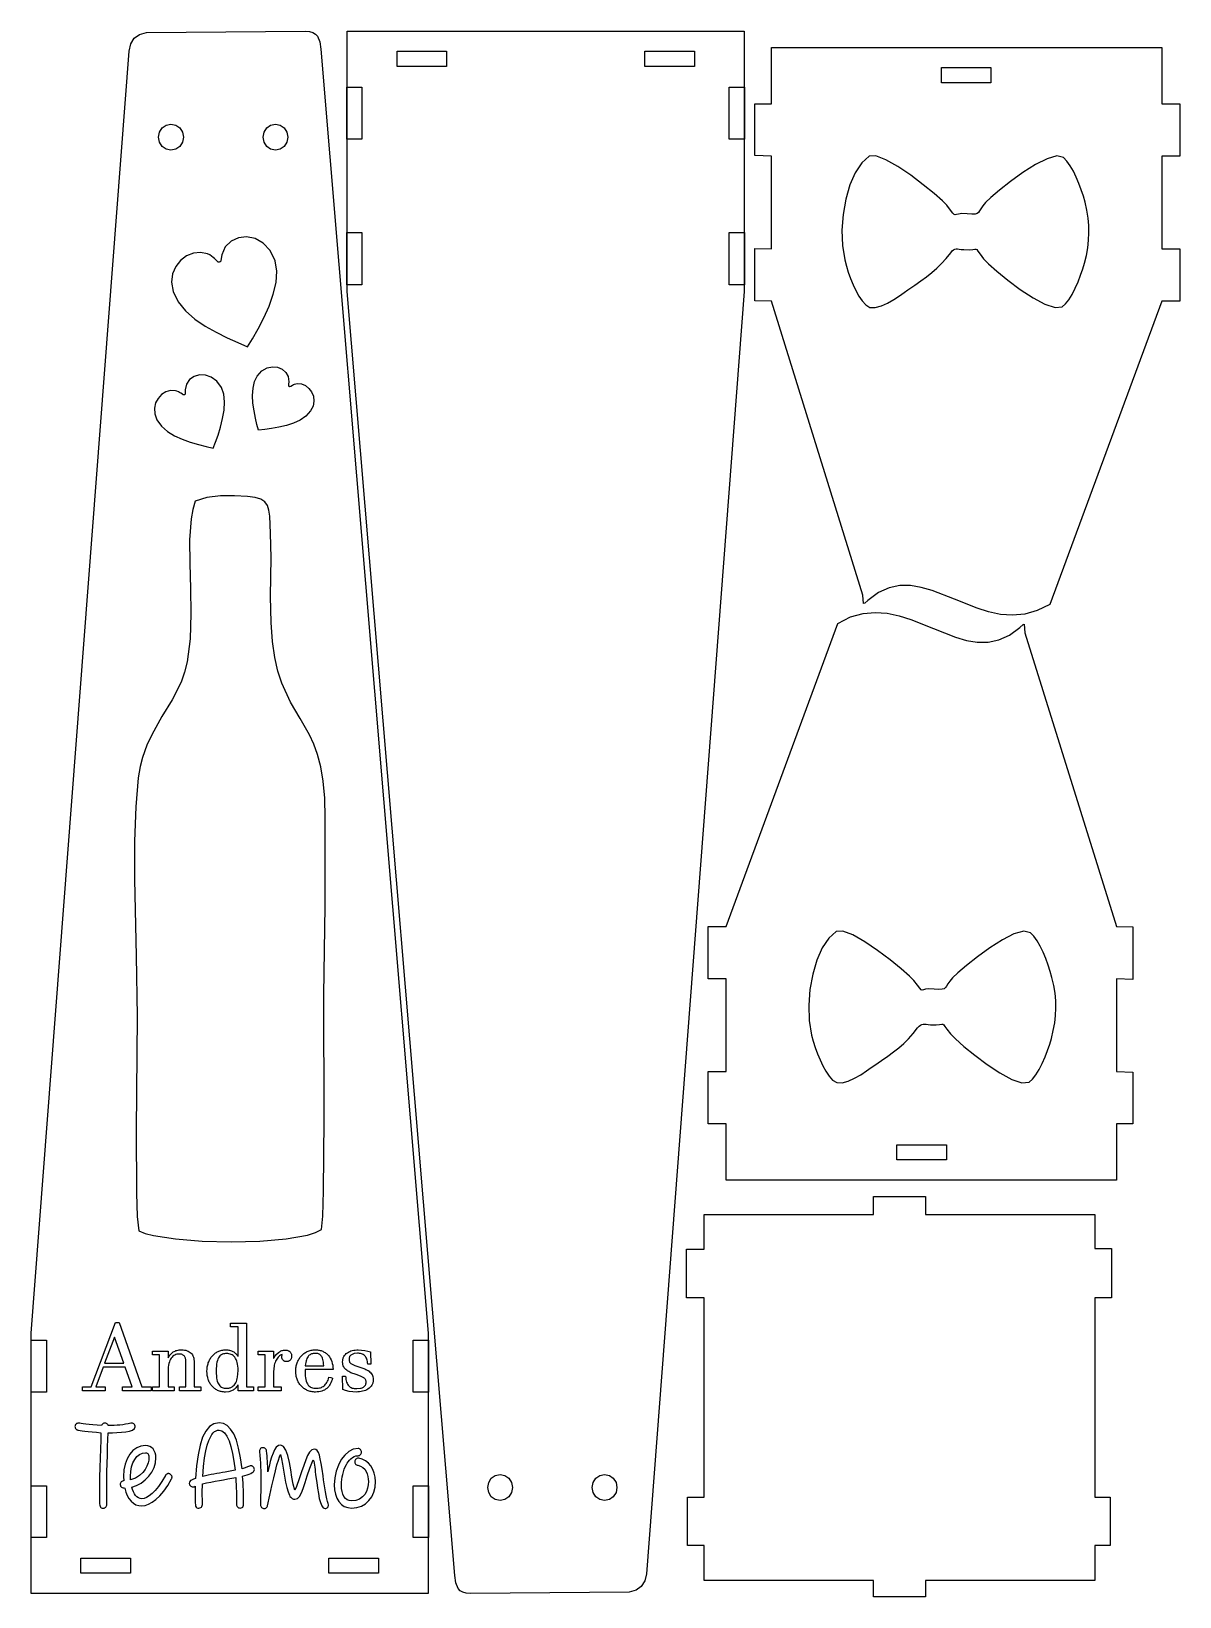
# Model space of a CAD drawing. Extents: x -1652 to 1470, y -458 to 1785.
# Drawn here: x 446 to 710.6, y -3.9 to 356.8 of the extents above; entities that cross this region are included whole.
import ezdxf

# ---------------------------------------------------------------- set-up
doc = ezdxf.new("R2010")
doc.units = 0
doc.layers.add('LAYER_1', color=7, linetype='CONTINUOUS')

msp = doc.modelspace()

# ---------------------------------------------------------------- linework, layer by layer
at = {"layer": 'LAYER_1', "color": 114}
for points in [[(472.5111, 356.5135), (509.0361, 356.8135), (510.0361, 356.7635), (510.8361, 356.5385), (511.4611, 356.1885), (511.9111, 355.6885), (512.4611, 354.3635), (512.6611, 352.6885), (537.4361, 56.7635), (537.4361, -3.1865), (445.9611, -3.1865), (445.9611, 56.7635), (468.4861, 352.2635), (468.9111, 353.9385), (469.6861, 355.2135), (470.8611, 356.0885), (472.5111, 356.5135)], [(583.7111, -2.8865), (547.1861, -3.1865), (546.1861, -3.1365), (545.3861, -2.9365), (544.7611, -2.5615), (544.3111, -2.0615), (543.7611, -0.7365), (543.5611, 0.9135), (518.7861, 296.8635), (518.7861, 356.8135), (610.2361, 356.8135), (610.2361, 296.8635), (587.7361, 1.3385), (587.3111, -0.3115), (586.5111, -1.6115), (585.3361, -2.4615), (583.7111, -2.8865)], [(541.6611, 352.2135), (541.6611, 348.7135), (530.2361, 348.7135), (530.2361, 352.2135), (541.6611, 352.2135)], [(598.7861, 352.2135), (598.7861, 348.7135), (587.3611, 348.7135), (587.3611, 352.2135), (598.7861, 352.2135)], [(680.7079, 224.7464), (677.7579, 223.2964), (674.9079, 222.4714), (672.0829, 222.2214), (669.3079, 222.4214), (666.5829, 222.9964), (663.9079, 223.8464), (658.6829, 225.9464), (653.5579, 227.9464), (651.0579, 228.6714), (648.5579, 229.0714), (646.0829, 229.0964), (643.6328, 228.5714), (641.1829, 227.4714), (638.7329, 225.6714), (638.0329, 225.0214), (637.7329, 224.9464), (637.5829, 226.8964), (616.5079, 294.5964), (612.6829, 294.7214), (612.6829, 306.7965), (616.5079, 306.6714), (616.5079, 328.0714), (612.6829, 328.1714), (612.6829, 340.1214), (616.5079, 340.1214), (616.5079, 353.0714), (706.4829, 353.0714), (706.4829, 340.1214), (710.6079, 340.1214), (710.6079, 328.0714), (706.4829, 328.0714), (706.4829, 306.6714), (710.6079, 306.6714), (710.6079, 294.5964), (706.4829, 294.5964), (680.7079, 224.7464)], [(667.1079, 348.4464), (667.1079, 344.9464), (655.6829, 344.9464), (655.6829, 348.4464), (667.1079, 348.4464)], [(522.1611, 331.9635), (518.6611, 331.9635), (518.6611, 343.9635), (522.1611, 343.9635), (522.1611, 331.9635)], [(610.3111, 331.9635), (606.8111, 331.9635), (606.8111, 343.9635), (610.3111, 343.9635), (610.3111, 331.9635)], [(478.1361, 335.4135), (479.2611, 335.1635), (480.1611, 334.5385), (480.7861, 333.5635), (481.0111, 332.4135), (480.7861, 331.2385), (480.1611, 330.2885), (479.2611, 329.6385), (478.1361, 329.4135), (477.0361, 329.6385), (476.1111, 330.2885), (475.5111, 331.2385), (475.2861, 332.4135), (475.5111, 333.5635), (476.1111, 334.5385), (477.0361, 335.1635), (478.1361, 335.4135)], [(502.2361, 335.4135), (503.3361, 335.1635), (504.2611, 334.5385), (504.8611, 333.5635), (505.0861, 332.4135), (504.8611, 331.2385), (504.2611, 330.2885), (503.3361, 329.6385), (502.2361, 329.4135), (501.1111, 329.6385), (500.2111, 330.2885), (499.5861, 331.2385), (499.3611, 332.4135), (499.5861, 333.5635), (500.2111, 334.5385), (501.1111, 335.1635), (502.2361, 335.4135)], [(522.1611, 298.4135), (518.6611, 298.4135), (518.6611, 310.4135), (522.1611, 310.4135), (522.1611, 298.4135)], [(610.3111, 298.4135), (606.8111, 298.4135), (606.8111, 310.4135), (610.3111, 310.4135), (610.3111, 298.4135)], [(478.6706, 296.8684), (479.8248, 294.4755), (481.5183, 292.3647), (483.6225, 290.5087), (486.0087, 288.8804), (488.5483, 287.4525), (491.1126, 286.1978), (493.5731, 285.0892), (495.8012, 284.0994), (496.9475, 285.9702), (498.235, 288.2191), (499.5426, 290.7443), (500.7496, 293.4438), (501.7349, 296.2159), (502.3777, 298.9586), (502.557, 301.5702), (502.152, 303.9487), (500.982, 306.3327), (499.3931, 308.0192), (497.5423, 309.0402), (495.5867, 309.4282), (493.6835, 309.2154), (491.9898, 308.434), (490.6626, 307.1163), (489.8591, 305.2947), (489.7206, 304.4224), (489.6629, 303.9516), (489.6115, 303.8458), (489.5435, 303.76), (489.4618, 303.6946), (489.3691, 303.6499), (489.2682, 303.626), (489.1619, 303.6233), (489.0529, 303.6421), (488.944, 303.6826), (488.6873, 303.9316), (488.2114, 304.4289), (487.8888, 304.7208), (487.5086, 305.0146), (487.0697, 305.2906), (486.5713, 305.5286), (484.9574, 305.8747), (483.3099, 305.6969), (481.7352, 305.0529), (480.3394, 304.0008), (479.2288, 302.5983), (478.5096, 300.9035), (478.2881, 298.9742), (478.6706, 296.8684)], [(510.3083, 269.3126), (509.2388, 268.135), (507.9076, 267.2111), (506.384, 266.5033), (504.7372, 265.9741), (503.0364, 265.5861), (501.3508, 265.3018), (499.7497, 265.0837), (498.3022, 264.8943), (497.9621, 266.1633), (497.6054, 267.6733), (497.284, 269.3454), (497.05, 271.1005), (496.9557, 272.8595), (497.053, 274.5435), (497.3941, 276.0733), (498.031, 277.37), (499.1081, 278.5398), (500.307, 279.2378), (501.5432, 279.5093), (502.7319, 279.3996), (503.7884, 278.9538), (504.6279, 278.2172), (505.1659, 277.2351), (505.3175, 276.0526), (505.2487, 275.5283), (505.2017, 275.2481), (505.2132, 275.1786), (505.2377, 275.1179), (505.2735, 275.0664), (505.3191, 275.025), (505.373, 274.9941), (505.4335, 274.9745), (505.4993, 274.9667), (505.5687, 274.9715), (505.7584, 275.0708), (506.1162, 275.2754), (506.351, 275.3881), (506.6193, 275.4922), (506.9182, 275.576), (507.2448, 275.6279), (508.2302, 275.5522), (509.1459, 275.17), (509.9405, 274.5325), (510.5629, 273.6911), (510.9621, 272.6971), (511.0868, 271.6018), (510.8859, 270.4566), (510.3083, 269.3126)], [(474.9016, 267.2596), (475.953, 265.7957), (477.3316, 264.5835), (478.9549, 263.5895), (480.7399, 262.7807), (482.604, 262.1238), (484.4644, 261.5855), (486.2383, 261.1327), (487.843, 260.7321), (488.39, 262.1164), (488.9871, 263.7698), (489.5653, 265.6102), (490.0559, 267.5554), (490.3898, 269.523), (490.4983, 271.431), (490.3125, 273.1971), (489.7635, 274.739), (488.7027, 276.1951), (487.4436, 277.136), (486.0873, 277.6017), (484.7352, 277.6321), (483.4884, 277.2671), (482.448, 276.5467), (481.7154, 275.511), (481.3917, 274.1997), (481.4012, 273.6006), (481.4178, 273.2792), (481.3958, 273.2025), (481.3605, 273.1372), (481.3135, 273.0839), (481.2568, 273.0432), (481.1922, 273.0154), (481.1214, 273.0012), (481.0464, 273.001), (480.9689, 273.0153), (480.7682, 273.1516), (480.392, 273.4283), (480.1423, 273.5856), (479.8538, 273.7374), (479.5283, 273.8705), (479.1674, 273.9712), (478.0484, 274.0136), (476.9684, 273.7019), (475.9915, 273.0873), (475.1819, 272.2209), (474.6039, 271.1537), (474.3217, 269.9371), (474.3996, 268.622), (474.9016, 267.2596)], [(483.6861, 248.5385), (483.1611, 246.6385), (482.7861, 244.4635), (482.4361, 239.5885), (482.4611, 234.1635), (482.6361, 228.4135), (482.7361, 222.5385), (482.5611, 216.8385), (481.8611, 211.5385), (481.2611, 209.0885), (480.4611, 206.8385), (478.3861, 202.7385), (476.0611, 198.9135), (473.7111, 194.6885), (472.5861, 192.2635), (471.5611, 189.4885), (471.0111, 187.3885), (470.5861, 184.7635), (470.0111, 178.1135), (469.7611, 170.1385), (469.7611, 161.3635), (470.1361, 143.7385), (470.3861, 129.7385), (470.1361, 103.5385), (470.2111, 89.0635), (470.3861, 83.6635), (470.7111, 80.3635), (472.1861, 79.7885), (474.1361, 79.2885), (479.2111, 78.5135), (485.3611, 78.0135), (492.0361, 77.8385), (498.6611, 77.9885), (504.7111, 78.4885), (509.6361, 79.3885), (511.4861, 79.9885), (512.8611, 80.6635), (513.1361, 83.7635), (513.3111, 89.5635), (513.4361, 105.9885), (513.4111, 134.7385), (513.6611, 155.1635), (513.7111, 175.5885), (513.5861, 180.1135), (513.2361, 183.9885), (512.6611, 187.2885), (511.9111, 190.1135), (511.0361, 192.5385), (510.0611, 194.6885), (507.8861, 198.4635), (505.6611, 202.1885), (503.6611, 206.6135), (502.8111, 209.3135), (502.0861, 212.4885), (501.5611, 216.1885), (501.2361, 220.5385), (501.1111, 226.5885), (501.1861, 231.0885), (501.2611, 235.4885), (501.1111, 241.1635), (500.9111, 245.0385), (500.7111, 246.4385), (500.3611, 247.5385), (499.7611, 248.3635), (498.8611, 248.9635), (497.5611, 249.3635), (495.8111, 249.5885), (492.8111, 249.7635), (489.5611, 249.7385), (486.4111, 249.3885), (483.6861, 248.5385)], [(631.8404, 220.3706), (634.7654, 221.8456), (637.6404, 222.6456), (640.4654, 222.8956), (643.2154, 222.6956), (645.9404, 222.1206), (648.6154, 221.2956), (653.8654, 219.1956), (658.9654, 217.1706), (661.4904, 216.4456), (663.9654, 216.0456), (666.4404, 216.0456), (668.9154, 216.5456), (671.3654, 217.6456), (673.7904, 219.4456), (674.5154, 220.0956), (674.7904, 220.1706), (674.9404, 218.2206), (696.0404, 150.5206), (699.8404, 150.3956), (699.8404, 138.3206), (696.0404, 138.4456), (696.0404, 117.0706), (699.8404, 116.9456), (699.8404, 104.9956), (696.0404, 104.9956), (696.0404, 92.0706), (606.0654, 92.0706), (606.0654, 104.9956), (601.9154, 104.9956), (601.9154, 117.0706), (606.0654, 117.0706), (606.0654, 138.4456), (601.9154, 138.4456), (601.9154, 150.5206), (606.0654, 150.5206), (631.8404, 220.3706)], [(645.4154, 96.6956), (645.4154, 100.1956), (656.8404, 100.1956), (656.8404, 96.6956), (645.4154, 96.6956)], [(601.0142, -0.2462), (601.0142, 7.8538), (597.1892, 7.8538), (597.1892, 18.9788), (601.0142, 18.9788), (601.0142, 64.9538), (596.9892, 64.9538), (596.9892, 76.1788), (601.0142, 76.1788), (601.0142, 84.1538), (640.0142, 84.1538), (640.0142, 88.3038), (652.0142, 88.3038), (652.0142, 84.1538), (691.0892, 84.1538), (691.0892, 76.3038), (694.9142, 76.3038), (694.9142, 64.9538), (691.0892, 64.9538), (691.0892, 18.9788), (694.6142, 18.9788), (694.6142, 7.8538), (691.0892, 7.8538), (691.0892, -0.2462), (652.0142, -0.2462), (652.0142, -3.9462), (640.0142, -3.9462), (640.0142, -0.2462), (601.0142, -0.2462)], [(445.9611, 55.1885), (449.4611, 55.1885), (449.4611, 43.1885), (445.9611, 43.1885), (445.9611, 55.1885)], [(533.9861, 55.1885), (537.4861, 55.1885), (537.4861, 43.1885), (533.9861, 43.1885), (533.9861, 55.1885)], [(553.9861, 18.2135), (552.8861, 18.4385), (551.9611, 19.0885), (551.3611, 20.0385), (551.1361, 21.2135), (551.3611, 22.3635), (551.9611, 23.3385), (552.8861, 23.9635), (553.9861, 24.2135), (555.1111, 23.9635), (556.0111, 23.3385), (556.6111, 22.3635), (556.8361, 21.2135), (556.6111, 20.0385), (556.0111, 19.0885), (555.1111, 18.4385), (553.9861, 18.2135)], [(578.0611, 18.2135), (576.9611, 18.4385), (576.0361, 19.0885), (575.4361, 20.0385), (575.2111, 21.2135), (575.4361, 22.3635), (576.0361, 23.3385), (576.9611, 23.9635), (578.0611, 24.2135), (579.1861, 23.9635), (580.0861, 23.3385), (580.7111, 22.3635), (580.9111, 21.2135), (580.7111, 20.0385), (580.0861, 19.0885), (579.1861, 18.4385), (578.0611, 18.2135)], [(445.9611, 21.6385), (449.4611, 21.6385), (449.4611, 9.6635), (445.9611, 9.6635), (445.9611, 21.6385)], [(533.9861, 21.6385), (537.4861, 21.6385), (537.4861, 9.6635), (533.9861, 9.6635), (533.9861, 21.6385)], [(457.4111, 1.4635), (457.4111, 4.9635), (468.8361, 4.9635), (468.8361, 1.4635), (457.4111, 1.4635)], [(514.5611, 1.4635), (514.5611, 4.9635), (525.9861, 4.9635), (525.9861, 1.4635), (514.5611, 1.4635)]]:
    msp.add_lwpolyline(points, close=True, dxfattribs=at)
at = {"layer": 'LAYER_1'}
for points in [[(639.03, 328.0065), (637.3368, 326.4908), (635.8532, 324.2348), (634.616, 321.3989), (633.6619, 318.1436), (633.0278, 314.6292), (632.7504, 311.0163), (632.8667, 307.4653), (633.4134, 304.1365), (633.7897, 302.7231), (634.2391, 301.2719), (634.7576, 299.8181), (635.341, 298.3972), (635.9853, 297.0442), (636.6864, 295.7946), (637.4402, 294.6836), (638.2425, 293.7464), (639.2345, 293.1926), (640.4674, 293.1621), (641.8527, 293.5342), (643.302, 294.1883), (644.727, 295.0037), (646.0392, 295.8596), (647.1502, 296.6354), (647.9717, 297.2104), (649.542, 298.2749), (650.969, 299.276), (652.2761, 300.2464), (653.4868, 301.2189), (654.6244, 302.2265), (655.7124, 303.3019), (656.7742, 304.4779), (657.8332, 305.7874), (658.1725, 306.1848), (658.4776, 306.446), (658.7708, 306.595), (659.0744, 306.6562), (659.4106, 306.6536), (659.8017, 306.6114), (660.27, 306.5539), (660.8378, 306.5051), (662.1114, 306.4849), (662.9133, 306.5524), (663.379, 306.6292), (663.6445, 306.6367), (663.8455, 306.4964), (664.1177, 306.1298), (664.5971, 305.4582), (665.4193, 304.4033), (666.5389, 303.2624), (668.4892, 301.5327), (671.0182, 299.4734), (673.8744, 297.3436), (676.8058, 295.4028), (679.5608, 293.9099), (681.8875, 293.1243), (683.5343, 293.3052), (684.3192, 293.9714), (685.094, 294.9566), (685.8432, 296.1862), (686.5512, 297.5851), (687.2027, 299.0787), (687.7821, 300.5919), (688.2739, 302.05), (688.6627, 303.3782), (689.0987, 305.1837), (689.4183, 306.9324), (689.6196, 308.6457), (689.7008, 310.345), (689.6601, 312.0518), (689.4955, 313.7875), (689.2054, 315.5735), (688.7878, 317.4313), (688.4053, 318.8151), (687.9371, 320.2753), (687.3923, 321.7599), (686.7798, 323.2166), (686.1084, 324.5932), (685.3871, 325.8376), (684.6248, 326.8977), (683.8305, 327.7212), (682.2826, 328.0901), (680.0433, 327.462), (677.359, 326.0973), (674.4761, 324.2564), (671.6409, 322.1998), (669.0999, 320.1879), (667.0995, 318.4813), (665.886, 317.3403), (665.2273, 316.5695), (664.7993, 315.9384), (664.5053, 315.4409), (664.2487, 315.071), (663.9328, 314.8225), (663.461, 314.6893), (662.7368, 314.6654), (661.6634, 314.7447), (660.4129, 314.7964), (659.624, 314.7093), (659.1603, 314.5811), (658.8853, 314.5095), (658.6625, 314.5921), (658.3556, 314.9268), (657.8281, 315.6113), (656.9435, 316.7431), (655.9375, 317.7448), (654.0306, 319.4065), (651.497, 321.456), (648.6111, 323.6217), (645.6471, 325.6314), (642.8794, 327.2134), (640.5823, 328.0958), (639.03, 328.0065)], [(631.41, 149.3598), (629.7168, 147.8441), (628.2332, 145.5881), (626.996, 142.7522), (626.0419, 139.4969), (625.4078, 135.9825), (625.1304, 132.3696), (625.2467, 128.8186), (625.7934, 125.4898), (626.1697, 124.0764), (626.6191, 122.6252), (627.1376, 121.1714), (627.721, 119.7505), (628.3653, 118.3975), (629.0664, 117.1479), (629.8202, 116.0369), (630.6225, 115.0997), (631.6145, 114.5459), (632.8474, 114.5154), (634.2327, 114.8875), (635.682, 115.5416), (637.107, 116.357), (638.4192, 117.2129), (639.5302, 117.9887), (640.3517, 118.5637), (641.922, 119.6282), (643.349, 120.6293), (644.6561, 121.5997), (645.8668, 122.5722), (647.0044, 123.5798), (648.0924, 124.6552), (649.1542, 125.8312), (650.2132, 127.1407), (650.5525, 127.5381), (650.8576, 127.7993), (651.1508, 127.9483), (651.4544, 128.0095), (651.7906, 128.0069), (652.1817, 127.9647), (652.65, 127.9072), (653.2178, 127.8584), (654.4914, 127.8382), (655.2933, 127.9057), (655.759, 127.9825), (656.0245, 127.99), (656.2255, 127.8497), (656.4977, 127.4831), (656.9771, 126.8115), (657.7993, 125.7566), (658.9189, 124.6157), (660.8692, 122.886), (663.3982, 120.8267), (666.2544, 118.6969), (669.1858, 116.7561), (671.9408, 115.2632), (674.2675, 114.4776), (675.9143, 114.6585), (676.6992, 115.3247), (677.474, 116.3099), (678.2232, 117.5395), (678.9312, 118.9384), (679.5827, 120.432), (680.1621, 121.9452), (680.6539, 123.4033), (681.0427, 124.7315), (681.4787, 126.537), (681.7983, 128.2857), (681.9996, 129.999), (682.0808, 131.6983), (682.0401, 133.4051), (681.8755, 135.1408), (681.5854, 136.9268), (681.1678, 138.7846), (680.7853, 140.1684), (680.3171, 141.6286), (679.7723, 143.1132), (679.1598, 144.5699), (678.4884, 145.9465), (677.7671, 147.1909), (677.0048, 148.251), (676.2105, 149.0745), (674.6626, 149.4434), (672.4233, 148.8153), (669.739, 147.4506), (666.8561, 145.6097), (664.0209, 143.5531), (661.4799, 141.5412), (659.4795, 139.8346), (658.266, 138.6936), (657.6073, 137.9228), (657.1793, 137.2917), (656.8853, 136.7942), (656.6287, 136.4243), (656.3128, 136.1758), (655.841, 136.0426), (655.1168, 136.0187), (654.0434, 136.098), (652.7929, 136.1497), (652.004, 136.0626), (651.5403, 135.9344), (651.2653, 135.8628), (651.0425, 135.9454), (650.7356, 136.2801), (650.2081, 136.9646), (649.3235, 138.0964), (648.3175, 139.0981), (646.4106, 140.7598), (643.877, 142.8093), (640.9911, 144.975), (638.0271, 146.9847), (635.2594, 148.5667), (632.9623, 149.4491), (631.41, 149.3598)]]:
    msp.add_lwpolyline(points, close=True, dxfattribs=at)
at = {"layer": 'LAYER_1', "color": 250}
for points in [[(462.9672, 44.3825), (462.9672, 43.5267), (457.7483, 43.5267), (457.7483, 44.3825), (459.7854, 44.3825), (465.3554, 59.2603), (466.2003, 59.2603), (471.4302, 44.3825), (473.5514, 44.3825), (473.5514, 43.5267), (466.961, 43.5267), (466.961, 44.3825), (469.1919, 44.3825), (467.5827, 48.9687), (462.5284, 48.9687), (460.8241, 44.3825), (462.9672, 44.3825)], [(495.539, 44.3825), (497.1482, 44.3825), (497.1482, 43.5267), (493.6116, 43.5267), (493.6116, 44.8177), (493.5678, 44.8177), (493.4267, 44.5969), (493.2784, 44.3953), (493.1239, 44.2129), (492.9643, 44.0497), (492.7977, 43.9042), (492.627, 43.7741), (492.4521, 43.6583), (492.2731, 43.556), (492.0879, 43.4696), (491.8996, 43.3973), (491.7079, 43.3394), (491.5124, 43.2963), (490.7078, 43.2195), (490.4574, 43.2255), (490.2135, 43.2434), (489.9765, 43.2733), (489.7464, 43.315), (489.5232, 43.3686), (489.3073, 43.4339), (489.0986, 43.511), (488.8974, 43.5998), (488.7025, 43.6987), (488.5154, 43.8062), (488.3363, 43.9221), (488.165, 44.0465), (488.0016, 44.1793), (487.8461, 44.3204), (487.6985, 44.4698), (487.5588, 44.6275), (487.4258, 44.794), (487.301, 44.967), (487.1846, 45.1467), (487.0765, 45.333), (486.9769, 45.5259), (486.8856, 45.7256), (486.8028, 45.932), (486.7286, 46.1453), (486.6038, 46.5862), (486.5147, 47.0423), (486.4612, 47.5134), (486.4434, 47.9996), (486.4627, 48.5071), (486.5207, 48.9985), (486.5643, 49.2382), (486.6177, 49.4741), (486.681, 49.7061), (486.7542, 49.9343), (486.8363, 50.1568), (486.9265, 50.3718), (487.0246, 50.5792), (487.1309, 50.7791), (487.2455, 50.9714), (487.3683, 51.1562), (487.4996, 51.3335), (487.6393, 51.5032), (487.7855, 51.6649), (487.939, 51.8179), (488.0996, 51.9623), (488.2675, 52.098), (488.4425, 52.225), (488.6247, 52.3431), (488.8142, 52.4524), (489.0108, 52.5529), (489.2126, 52.6441), (489.4201, 52.723), (489.6334, 52.7896), (489.8524, 52.8441), (490.0771, 52.8863), (490.3074, 52.9164), (490.5432, 52.9345), (490.7846, 52.9405), (491.0157, 52.9343), (491.2398, 52.9159), (491.4569, 52.8852), (491.6669, 52.8422), (491.8697, 52.7871), (492.0652, 52.7199), (492.2533, 52.6406), (492.434, 52.5492), (492.6065, 52.4469), (492.7701, 52.3346), (492.9248, 52.2124), (493.0708, 52.0802), (493.2081, 51.938), (493.3366, 51.786), (493.4565, 51.624), (493.5678, 51.452), (493.6116, 51.452), (493.6116, 58.229), (491.8964, 58.229), (491.8964, 59.0848), (495.539, 59.0848), (495.539, 44.3825)], [(465.1177, 55.8773), (462.8575, 49.8465), (467.2828, 49.8465), (465.1616, 55.8773), (465.1177, 55.8773)], [(477.4647, 44.3825), (478.9093, 44.3825), (478.9093, 43.5267), (473.9281, 43.5267), (473.9281, 44.3825), (475.5373, 44.3825), (475.5373, 51.7995), (473.9281, 51.7995), (473.9281, 52.6553), (477.4647, 52.6553), (477.4647, 51.0973), (477.5086, 51.0973), (477.623, 51.3131), (477.7466, 51.5162), (477.8796, 51.7066), (478.022, 51.8841), (478.1738, 52.0487), (478.3351, 52.2005), (478.5059, 52.3393), (478.6862, 52.4651), (478.878, 52.5769), (479.0832, 52.6736), (479.3017, 52.7554), (479.5334, 52.8221), (479.7782, 52.874), (480.0363, 52.911), (480.3075, 52.9331), (480.5917, 52.9405), (480.9474, 52.9287), (481.2795, 52.8932), (481.5881, 52.8342), (481.8731, 52.7517), (482.1346, 52.6457), (482.3727, 52.5162), (482.5874, 52.3633), (482.7787, 52.1871), (482.9471, 51.9877), (483.0929, 51.7681), (483.2161, 51.5283), (483.3169, 51.2683), (483.3951, 50.988), (483.451, 50.6874), (483.4845, 50.3667), (483.4956, 50.0257), (483.4956, 44.3825), (485.0499, 44.3825), (485.0499, 43.5267), (480.1199, 43.5267), (480.1199, 44.3825), (481.5682, 44.3825), (481.5682, 50.3256), (481.562, 50.5299), (481.5435, 50.7205), (481.5126, 50.8973), (481.4694, 51.0602), (481.4139, 51.2093), (481.346, 51.3444), (481.2658, 51.4656), (481.1732, 51.5727), (481.0683, 51.6666), (480.9536, 51.7482), (480.8292, 51.8173), (480.695, 51.874), (480.5508, 51.9181), (480.3966, 51.9497), (480.2322, 51.9687), (480.0577, 51.975), (479.7888, 51.9606), (479.5302, 51.9174), (479.2811, 51.8454), (479.041, 51.7446), (478.8127, 51.6136), (478.5994, 51.4511), (478.4012, 51.257), (478.2181, 51.0314), (478.0542, 50.7736), (477.9081, 50.4829), (477.7799, 50.1592), (477.6695, 49.8026), (477.5789, 49.4097), (477.515, 48.9825), (477.4772, 48.521), (477.4647, 48.0252), (477.4647, 44.3825)], [(488.5646, 48.0654), (488.5755, 47.4823), (488.608, 46.9558), (488.6618, 46.4849), (488.7365, 46.0685), (488.8305, 45.7023), (488.9422, 45.3773), (489.0718, 45.0934), (489.2192, 44.8506), (489.381, 44.6462), (489.5589, 44.4767), (489.7526, 44.3415), (489.9617, 44.2399), (490.1854, 44.1679), (490.418, 44.1165), (490.6601, 44.0856), (490.9126, 44.0753), (491.1111, 44.0808), (491.3006, 44.0972), (491.481, 44.1247), (491.6522, 44.1631), (491.8142, 44.2124), (491.9669, 44.2728), (492.1101, 44.3441), (492.2438, 44.4264), (492.4908, 44.6184), (492.7106, 44.8378), (492.9037, 45.0847), (493.0704, 45.359), (493.2118, 45.6572), (493.3291, 45.9753), (493.4232, 46.3125), (493.4946, 46.6683), (493.6116, 48.1605), (493.5993, 48.6851), (493.5622, 49.1672), (493.5005, 49.6067), (493.4141, 50.0037), (493.3052, 50.3632), (493.1764, 50.685), (493.0284, 50.9697), (492.8619, 51.218), (492.676, 51.432), (492.4742, 51.6134), (492.256, 51.7626), (492.0207, 51.8799), (491.771, 51.969), (491.5101, 52.0331), (491.2374, 52.0717), (490.9528, 52.0847), (490.7019, 52.0745), (490.4595, 52.044), (490.2261, 51.9937), (490.0019, 51.9238), (489.7894, 51.8265), (489.5914, 51.6934), (489.4084, 51.5247), (489.2412, 51.3204), (489.0888, 51.077), (488.955, 50.7914), (488.839, 50.4641), (488.7401, 50.0952), (488.6633, 49.6762), (488.6085, 49.1982), (488.5756, 48.6613), (488.5646, 48.0654)], [(503.5229, 43.5267), (498.271, 43.5267), (498.271, 44.3825), (499.8802, 44.3825), (499.8802, 51.7995), (498.271, 51.7995), (498.271, 52.6553), (501.8076, 52.6553), (501.8076, 50.9912), (501.8515, 50.9912), (501.953, 51.1955), (502.0659, 51.3913), (502.1904, 51.5781), (502.3269, 51.7556), (502.9523, 52.3627), (503.1273, 52.4825), (503.3071, 52.589), (503.4924, 52.6811), (503.6838, 52.7577), (503.8765, 52.818), (504.0706, 52.8615), (504.266, 52.8878), (504.4628, 52.8967), (504.6209, 52.8909), (504.7716, 52.8734), (504.915, 52.8442), (505.0512, 52.8034), (505.1804, 52.7509), (505.3027, 52.6868), (505.4182, 52.611), (505.5271, 52.5236), (505.6248, 52.4259), (505.7095, 52.3192), (505.7811, 52.2035), (505.8398, 52.0788), (505.8854, 51.945), (505.9179, 51.802), (505.9375, 51.6499), (505.944, 51.4886), (505.939, 51.3458), (505.9241, 51.211), (505.8991, 51.0841), (505.864, 50.9652), (505.8188, 50.8543), (505.7635, 50.7516), (505.698, 50.657), (505.6222, 50.5706), (505.5384, 50.4947), (505.4486, 50.4287), (505.353, 50.3728), (505.2514, 50.3269), (505.1438, 50.2912), (505.0302, 50.2656), (504.9104, 50.2502), (504.7846, 50.2451), (504.6554, 50.2499), (504.5337, 50.2644), (504.4197, 50.2885), (504.3133, 50.3224), (504.2147, 50.366), (504.1238, 50.4195), (504.0407, 50.4828), (503.9654, 50.556), (503.8427, 50.722), (503.7547, 50.9076), (503.7016, 51.113), (503.6838, 51.3387), (503.7789, 51.8726), (503.5739, 51.7875), (503.3761, 51.6802), (503.1859, 51.5502), (503.0035, 51.3972), (502.8286, 51.2229), (502.6657, 51.0287), (502.5144, 50.8139), (502.3745, 50.5779), (502.2476, 50.3214), (502.1359, 50.0453), (502.0392, 49.7494), (501.9576, 49.4332), (501.8925, 49.1006), (501.8456, 48.7498), (501.8171, 48.3804), (501.8076, 47.9922), (501.8076, 44.3825), (503.5229, 44.3825), (503.5229, 43.5267)], [(515.3725, 46.4196), (515.2761, 46.0429), (515.1599, 45.6892), (515.0236, 45.3582), (514.8673, 45.05), (514.691, 44.7643), (514.4945, 44.5013), (514.278, 44.2606), (514.0412, 44.0424), (513.7863, 43.8495), (513.5126, 43.6824), (513.2203, 43.5409), (512.9093, 43.4252), (512.5798, 43.3352), (512.2319, 43.2709), (511.8656, 43.2324), (511.4811, 43.2195), (511.2145, 43.2255), (510.9552, 43.2434), (510.7032, 43.2733), (510.4585, 43.315), (510.2211, 43.3686), (509.9912, 43.4339), (509.7687, 43.511), (509.5537, 43.5998), (509.3453, 43.6989), (509.145, 43.8068), (508.953, 43.9235), (508.7693, 44.0488), (508.5937, 44.1826), (508.4264, 44.325), (508.2673, 44.4758), (508.1164, 44.6349), (507.9739, 44.8015), (507.8401, 44.975), (507.7147, 45.1553), (507.598, 45.3425), (507.4898, 45.5366), (507.3902, 45.7375), (507.2992, 45.9453), (507.2167, 46.1599), (507.1435, 46.3809), (507.0802, 46.6051), (507.0268, 46.8325), (506.9832, 47.0633), (506.9252, 47.5352), (506.9059, 48.0215), (506.9109, 48.272), (506.9258, 48.5188), (506.9508, 48.7622), (506.9859, 49.0021), (507.031, 49.2388), (507.0864, 49.4724), (507.1519, 49.7029), (507.2277, 49.9306), (507.3117, 50.1518), (507.4045, 50.3654), (507.506, 50.5716), (507.6163, 50.7704), (507.7351, 50.9618), (507.8623, 51.1459), (507.998, 51.3227), (508.142, 51.4923), (508.2951, 51.6552), (508.4554, 51.8092), (508.6229, 51.9543), (508.7976, 52.0907), (508.9795, 52.2184), (509.1686, 52.3373), (509.3649, 52.4476), (509.5684, 52.5492), (509.7787, 52.6406), (509.9955, 52.7199), (510.2186, 52.7871), (510.448, 52.8422), (510.6835, 52.8852), (510.9251, 52.9159), (511.1728, 52.9343), (511.4263, 52.9405), (511.6592, 52.9354), (511.8863, 52.9199), (512.1073, 52.894), (512.3223, 52.8578), (512.5311, 52.811), (512.7336, 52.7538), (512.9298, 52.6861), (513.1196, 52.6077), (513.3039, 52.5201), (513.481, 52.4245), (513.6511, 52.3208), (513.814, 52.2091), (513.9699, 52.0891), (514.1189, 51.9607), (514.2609, 51.824), (514.396, 51.6788), (514.5237, 51.5259), (514.6437, 51.366), (514.7559, 51.1991), (514.8605, 51.0251), (515.0471, 50.6553), (515.2042, 50.2561), (515.3304, 49.8323), (515.4237, 49.3889), (515.484, 48.9256), (515.5115, 48.4421), (509.049, 48.4421), (509.0381, 48.2007), (509.0381, 48.1312), (509.0497, 47.5297), (509.0847, 46.9869), (509.143, 46.5024), (509.2246, 46.0758), (509.329, 45.7022), (509.4509, 45.3714), (509.5913, 45.0837), (509.7512, 44.8397), (509.9273, 44.6353), (510.1206, 44.4666), (510.3303, 44.3336), (510.5558, 44.2362), (510.7951, 44.1663), (511.0468, 44.116), (511.3108, 44.0855), (511.5872, 44.0753), (511.8465, 44.0842), (512.0978, 44.1105), (512.3417, 44.154), (512.5783, 44.2143), (512.8059, 44.2938), (513.0222, 44.3948), (513.2269, 44.5172), (513.4195, 44.6605), (513.6026, 44.823), (513.7733, 45.0088), (513.9317, 45.2179), (514.0778, 45.4504), (514.2135, 45.7069), (514.3352, 45.9881), (514.4425, 46.2939), (514.535, 46.6244), (514.9629, 46.5476), (515.3725, 46.4196)], [(513.3463, 49.2759), (513.3223, 49.7018), (513.2832, 50.0851), (513.2291, 50.4259), (513.1598, 50.7242), (513.0747, 50.9862), (512.9779, 51.2179), (512.8687, 51.4195), (512.7465, 51.591), (512.6121, 51.735), (512.4663, 51.8539), (512.3089, 51.9474), (512.1394, 52.0153), (511.9619, 52.0654), (511.7751, 52.1008), (511.5794, 52.1217), (511.3751, 52.1286), (511.1591, 52.1204), (510.9504, 52.0961), (510.7492, 52.0561), (510.5558, 52.0006), (510.3693, 51.9231), (510.1938, 51.8219), (510.0292, 51.6967), (509.8756, 51.5471), (509.7309, 51.3715), (509.599, 51.1681), (509.4801, 50.9366), (509.3745, 50.6767), (509.2834, 50.3833), (509.2077, 50.0518), (509.1477, 49.6825), (509.1039, 49.2759), (513.3463, 49.2759)], [(523.5062, 49.627), (523.4713, 49.9617), (523.4212, 50.2694), (523.3561, 50.5502), (523.2758, 50.8047), (523.1783, 51.0324), (523.0664, 51.2381), (522.9395, 51.4218), (522.7967, 51.5837), (522.6404, 51.7236), (522.4676, 51.842), (522.2783, 51.9391), (522.0726, 52.0153), (521.8538, 52.075), (521.6195, 52.1172), (521.3695, 52.1423), (521.1034, 52.1506), (520.3317, 52.0701), (519.7209, 51.8251), (519.601, 51.736), (519.4942, 51.6336), (519.401, 51.5181), (519.3223, 51.3899), (519.2578, 51.2508), (519.2121, 51.0973), (519.185, 50.93), (519.176, 50.7498), (519.1843, 50.5694), (519.2094, 50.4065), (519.2516, 50.2608), (519.3113, 50.1318), (519.3881, 50.0145), (519.4869, 49.9041), (519.6076, 49.8006), (519.7502, 49.7039), (520.5329, 49.3454), (521.7032, 48.9395), (522.8077, 48.5299), (523.0745, 48.4166), (523.3266, 48.2903), (523.5642, 48.1503), (523.7878, 47.9959), (523.9942, 47.8264), (524.1801, 47.6411), (524.3453, 47.4394), (524.49, 47.2206), (524.553, 47.1037), (524.6074, 46.9805), (524.6533, 46.8511), (524.6907, 46.7154), (524.7405, 46.4249), (524.757, 46.1087), (524.7519, 45.9266), (524.7364, 45.7507), (524.7107, 45.5809), (524.6747, 45.4171), (524.6284, 45.2592), (524.5719, 45.1074), (524.505, 44.9615), (524.4279, 44.8214), (524.2475, 44.5594), (524.0407, 44.3217), (523.8071, 44.108), (523.5465, 43.918), (523.2648, 43.7514), (522.9632, 43.6081), (522.6423, 43.4881), (522.303, 43.3914), (521.9531, 43.3167), (521.5999, 43.2629), (521.2425, 43.2304), (520.8803, 43.2195), (520.0611, 43.2634), (519.2016, 43.3804), (518.4007, 43.5596), (517.7314, 43.7681), (517.6546, 46.8841), (518.3934, 46.8841), (518.4283, 46.4919), (518.4784, 46.1325), (518.5435, 45.8061), (518.6238, 45.5126), (518.7205, 45.2493), (518.835, 45.0134), (518.9673, 44.8049), (519.1175, 44.6239), (519.2849, 44.4689), (519.469, 44.3382), (519.6704, 44.2314), (519.8892, 44.1484), (520.1264, 44.0881), (520.3829, 44.0447), (520.6586, 44.0184), (520.9535, 44.0095), (521.8056, 44.0899), (521.9962, 44.1367), (522.1732, 44.1951), (522.3364, 44.2658), (522.4859, 44.3496), (522.6237, 44.4448), (522.746, 44.5549), (522.8526, 44.6793), (522.943, 44.8177), (523.015, 44.9706), (523.0664, 45.1387), (523.0973, 45.3217), (523.1076, 45.5199), (523.0994, 45.6885), (523.0751, 45.8427), (523.0351, 45.9818), (522.9796, 46.1051), (522.9064, 46.2169), (522.8137, 46.3222), (522.7024, 46.4214), (522.5736, 46.5147), (521.8531, 46.8585), (520.8035, 47.2352), (519.6295, 47.6814), (519.358, 47.8022), (519.1029, 47.9346), (518.8642, 48.0794), (518.6421, 48.2373), (518.4369, 48.4095), (518.2544, 48.5975), (518.0938, 48.802), (517.9545, 49.0236), (517.842, 49.267), (517.762, 49.5361), (517.7143, 49.8305), (517.6985, 50.15), (517.7171, 50.5019), (517.773, 50.8285), (517.8151, 50.9824), (517.8667, 51.1303), (517.9277, 51.2722), (517.9984, 51.4081), (518.1595, 51.6598), (518.3463, 51.8886), (518.5585, 52.0948), (518.7957, 52.2786), (519.0543, 52.4376), (519.331, 52.5744), (519.6263, 52.6885), (519.9404, 52.7796), (520.269, 52.8495), (520.6024, 52.8998), (520.9412, 52.9303), (521.2863, 52.9405), (522.025, 52.904), (522.7931, 52.8016), (523.5209, 52.6589), (524.1572, 52.5017), (524.234, 49.627), (523.5062, 49.627)], [(497.2514, 25.8021), (497.1852, 25.8994), (497.1101, 25.9837), (497.0273, 26.055), (496.9382, 26.1134), (496.8439, 26.1588), (496.7458, 26.1912), (496.6451, 26.2107), (496.5432, 26.2172), (496.4108, 26.1988), (496.2397, 26.148), (496.0323, 26.0713), (495.7907, 25.9751), (495.2139, 25.7502), (494.5273, 25.5254), (494.1773, 28.0783), (493.7398, 30.2635), (493.2143, 32.0894), (492.6, 33.5644), (491.8964, 34.6969), (491.1027, 35.4954), (490.2183, 35.9683), (489.2427, 36.1241), (488.0444, 35.9106), (487.0162, 35.2775), (486.147, 34.2357), (485.4256, 32.7964), (484.8408, 30.9705), (484.3815, 28.7691), (484.0365, 26.2032), (483.7945, 23.2838), (483.3204, 23.1225), (482.8616, 22.9275), (482.6682, 22.7971), (482.5151, 22.6339), (482.4143, 22.4298), (482.378, 22.1768), (482.3952, 22.014), (482.4444, 21.8603), (482.5217, 21.7196), (482.6232, 21.5957), (482.7451, 21.4926), (482.8837, 21.4141), (483.035, 21.3642), (483.1953, 21.3467), (483.4677, 21.409), (483.74, 21.5127), (483.7128, 19.1606), (483.7156, 18.3301), (483.7302, 17.6904), (483.7659, 17.2166), (483.832, 16.8844), (483.9376, 16.6688), (484.092, 16.5454), (484.3046, 16.4894), (484.5845, 16.4762), (484.8308, 16.5038), (485.0225, 16.5826), (485.1663, 16.7068), (485.2689, 16.8705), (485.3371, 17.068), (485.3774, 17.2934), (485.3968, 17.5408), (485.4017, 17.8045), (485.3473, 20.0183), (485.4017, 22.0386), (486.3418, 22.2662), (487.3141, 22.4744), (488.3049, 22.667), (489.3006, 22.848), (490.2872, 23.0211), (491.2513, 23.1904), (492.1789, 23.3597), (493.0564, 23.5329), (493.1115, 22.6743), (493.1551, 21.8482), (493.1885, 21.0636), (493.213, 20.3296), (493.2298, 19.6553), (493.2402, 19.0498), (493.2455, 18.522), (493.247, 18.0812), (493.247, 17.3339), (493.2631, 17.1699), (493.3096, 17.0131), (493.3835, 16.868), (493.482, 16.739), (493.6022, 16.6309), (493.7412, 16.548), (493.8962, 16.4949), (494.0642, 16.4762), (494.334, 16.4992), (494.5367, 16.5722), (494.682, 16.7009), (494.7793, 16.8913), (494.8384, 17.1491), (494.8687, 17.4802), (494.8799, 17.8904), (494.8815, 18.3857), (494.88, 18.8618), (494.8743, 19.4131), (494.8628, 20.0318), (494.844, 20.7102), (494.8163, 21.4405), (494.7781, 22.2149), (494.7277, 23.0256), (494.6636, 23.8648), (495.2018, 23.9926), (495.7055, 24.1299), (496.1633, 24.2807), (496.5636, 24.4494), (496.895, 24.6402), (497.1459, 24.8572), (497.3049, 25.1047), (497.3604, 25.3869), (497.3549, 25.4907), (497.3365, 25.5945), (497.3029, 25.6983), (497.2514, 25.8021)], [(468.9125, 36.0412), (468.3079, 35.8982), (467.6816, 35.7796), (467.0374, 35.6836), (466.3792, 35.6088), (465.7107, 35.5534), (465.0359, 35.5159), (464.3585, 35.4945), (463.6823, 35.4878), (463.6405, 35.6081), (463.578, 35.7186), (463.497, 35.8175), (463.3997, 35.9028), (463.2883, 35.9725), (463.1651, 36.0247), (463.0324, 36.0575), (462.8923, 36.0688), (462.7713, 36.0575), (462.6544, 36.0251), (462.5432, 35.974), (462.4394, 35.9062), (462.3446, 35.8242), (462.2603, 35.7302), (462.1881, 35.6265), (462.1296, 35.5153), (461.1051, 35.5777), (460.1495, 35.6563), (459.2834, 35.744), (458.527, 35.8336), (457.9009, 35.9181), (457.4255, 35.9901), (457.1212, 36.0428), (457.0084, 36.0688), (456.8448, 36.0688), (456.6924, 36.0524), (456.5448, 36.0052), (456.4067, 35.9302), (456.2831, 35.8301), (456.1785, 35.708), (456.0979, 35.5668), (456.0461, 35.4093), (456.0277, 35.2385), (456.0413, 35.0962), (456.0805, 34.9614), (456.1426, 34.8363), (456.2252, 34.7232), (456.3256, 34.6243), (456.4414, 34.542), (456.57, 34.4785), (456.7088, 34.4361), (456.8622, 34.4066), (457.1901, 34.3609), (457.6784, 34.3009), (458.3125, 34.2286), (459.0782, 34.1459), (459.961, 34.0547), (460.9466, 33.9571), (462.0207, 33.8549), (461.9496, 32.1229), (461.8806, 30.1424), (461.8162, 28.005), (461.7584, 25.8021), (461.7096, 23.6251), (461.672, 21.5654), (461.6478, 19.7146), (461.6392, 18.1641), (461.6455, 17.7873), (461.669, 17.4481), (461.7168, 17.1505), (461.7959, 16.8982), (461.9132, 16.6952), (462.0759, 16.5454), (462.291, 16.4527), (462.5654, 16.4209), (462.7245, 16.4407), (462.8727, 16.4966), (463.0069, 16.5829), (463.1238, 16.6941), (463.2203, 16.8248), (463.2932, 16.9695), (463.3393, 17.1226), (463.3554, 17.2786), (463.3282, 19.5202), (463.3367, 21.1111), (463.3601, 22.892), (463.3957, 24.7962), (463.4406, 26.7568), (463.4918, 28.7069), (463.5465, 30.5799), (463.6019, 32.3089), (463.655, 33.8271), (464.6359, 33.8355), (465.6797, 33.8682), (466.7267, 33.9366), (467.7172, 34.052), (468.5915, 34.2258), (469.2899, 34.4693), (469.7528, 34.7938), (469.9203, 35.2108), (469.9031, 35.3907), (469.8539, 35.5551), (469.7767, 35.7013), (469.6752, 35.8267), (469.5532, 35.9287), (469.4147, 36.0048), (469.2634, 36.0524), (469.1032, 36.0688), (468.9125, 36.0412)], [(490.632, 24.7781), (490.0007, 24.6649), (489.3559, 24.552), (488.7023, 24.4371), (488.0441, 24.3181), (487.386, 24.1925), (486.7323, 24.0582), (486.0876, 23.9129), (485.4563, 23.7543), (485.6298, 26.0735), (485.8738, 28.0289), (486.1721, 29.6509), (486.5085, 30.97), (486.8665, 32.0167), (487.2299, 32.8215), (487.5825, 33.4149), (487.908, 33.8273), (488.0559, 33.9738), (488.2127, 34.1019), (488.3772, 34.2111), (488.548, 34.3012), (488.724, 34.3718), (488.9039, 34.4226), (489.0862, 34.4534), (489.2699, 34.4637), (489.896, 34.3026), (490.4838, 33.8285), (491.0282, 33.0555), (491.5241, 31.9974), (491.9663, 30.6681), (492.3499, 29.0818), (492.6695, 27.2522), (492.9203, 25.1933), (490.632, 24.7781)], [(477.9564, 24.3076), (477.8542, 24.3483), (477.7521, 24.3839), (477.6499, 24.409), (477.5477, 24.4185), (477.4458, 24.4109), (477.3456, 24.3887), (477.2485, 24.3528), (477.1562, 24.3043), (477.0703, 24.2441), (476.9923, 24.1733), (476.9239, 24.0927), (476.8667, 24.0033), (476.0673, 22.6285), (475.2876, 21.4833), (474.5348, 20.5534), (473.8158, 19.8246), (473.1377, 19.2826), (472.5074, 18.9132), (471.932, 18.7019), (471.4186, 18.6347), (471.0231, 18.6819), (470.655, 18.8206), (470.3163, 19.0462), (470.0089, 19.3542), (469.7347, 19.74), (469.4956, 20.1991), (469.2935, 20.7269), (469.1304, 21.3189), (470.2217, 21.6816), (471.2513, 22.2335), (472.1935, 22.9481), (473.0224, 23.7992), (473.7121, 24.7606), (474.2367, 25.8059), (474.5705, 26.909), (474.6875, 28.0436), (474.6437, 28.6428), (474.516, 29.1894), (474.3097, 29.675), (474.0303, 30.0913), (473.6833, 30.4298), (473.274, 30.6819), (472.8078, 30.8394), (472.2903, 30.8938), (471.219, 30.7562), (470.2418, 30.3585), (469.3738, 29.7234), (468.6299, 28.8737), (468.0253, 27.832), (467.5748, 26.621), (467.2935, 25.2634), (467.1964, 23.7819), (467.2508, 22.7579), (467.0917, 22.7404), (466.9435, 22.6905), (466.8093, 22.612), (466.6924, 22.5089), (466.5959, 22.385), (466.523, 22.2443), (466.4769, 22.0906), (466.4608, 21.9279), (466.4818, 21.7174), (466.5421, 21.5412), (466.6375, 21.3975), (466.7639, 21.2843), (466.917, 21.1997), (467.0929, 21.1416), (467.2873, 21.1082), (467.496, 21.0975), (467.7428, 20.1735), (468.0706, 19.3559), (468.4738, 18.6498), (468.9466, 18.0605), (469.4832, 17.5931), (470.0779, 17.2528), (470.7249, 17.0448), (471.4186, 16.9743), (472.165, 17.0648), (472.9662, 17.3401), (473.8109, 17.8061), (474.6875, 18.4686), (475.5846, 19.3335), (476.4905, 20.4066), (477.3939, 21.6937), (478.2833, 23.2007), (478.3233, 23.2885), (478.3582, 23.3841), (478.3828, 23.4848), (478.3922, 23.5881), (478.3846, 23.6916), (478.3624, 23.7939), (478.3261, 23.8936), (478.2765, 23.9893), (478.214, 24.0799), (478.1394, 24.164), (478.0533, 24.2403), (477.9564, 24.3076)], [(468.8581, 22.9793), (468.8308, 23.8095), (468.8968, 24.9404), (469.0879, 25.9763), (469.3939, 26.8999), (469.8046, 27.6942), (470.3098, 28.3419), (470.8993, 28.8258), (471.5629, 29.1288), (472.2903, 29.2336), (472.4873, 29.2097), (472.6508, 29.1411), (472.7831, 29.0322), (472.8862, 28.8876), (472.9626, 28.712), (473.0144, 28.5097), (473.0438, 28.2854), (473.0531, 28.0436), (473.008, 27.5195), (472.8611, 26.871), (472.5949, 26.1445), (472.1916, 25.387), (471.6339, 24.6449), (470.9041, 23.9652), (469.9847, 23.3944), (468.8581, 22.9793)], [(513.1872, 23.9202), (512.9654, 25.4634), (512.7612, 26.7598), (512.5614, 27.822), (512.353, 28.6628), (512.1228, 29.2947), (511.8579, 29.7304), (511.5452, 29.9826), (511.1714, 30.0638), (510.6025, 29.8926), (510.1035, 29.3996), (509.6473, 28.6161), (509.2067, 27.5732), (508.7546, 26.3019), (508.2639, 24.8335), (507.7074, 23.199), (507.058, 21.4296), (506.7039, 20.5994), (506.3411, 21.9761), (506.0284, 23.5912), (505.7343, 25.3146), (505.427, 27.0162), (505.0751, 28.5661), (504.6469, 29.8342), (504.1107, 30.6904), (503.4351, 31.0047), (502.8941, 30.8735), (502.4271, 30.5001), (502.0215, 29.9145), (501.6644, 29.1471), (501.343, 28.2278), (501.0447, 27.1869), (500.7566, 26.0546), (500.4659, 24.861), (500.4519, 25.464), (500.4305, 26.0687), (500.4022, 26.674), (500.3671, 27.279), (500.3257, 27.8827), (500.2782, 28.4841), (500.225, 29.0823), (500.1663, 29.6762), (500.1323, 29.8263), (500.073, 29.9637), (499.9914, 30.0863), (499.8904, 30.1916), (499.7727, 30.2775), (499.6413, 30.3417), (499.4991, 30.3818), (499.3489, 30.3957), (499.1808, 30.3805), (499.0258, 30.3365), (498.8868, 30.2659), (498.7666, 30.1709), (498.6682, 30.0539), (498.5943, 29.9172), (498.5478, 29.7629), (498.5317, 29.5933), (498.5317, 29.4825), (498.6161, 28.6083), (498.6862, 27.7292), (498.7429, 26.8456), (498.7871, 25.9577), (498.8198, 25.066), (498.842, 24.1707), (498.8546, 23.2721), (498.8586, 22.3707), (498.7769, 17.2233), (498.7941, 17.0514), (498.8433, 16.8908), (498.9205, 16.7452), (499.022, 16.618), (499.144, 16.5129), (499.2825, 16.4334), (499.4338, 16.3831), (499.594, 16.3655), (499.7353, 16.3781), (499.8712, 16.4148), (499.9987, 16.4735), (500.1151, 16.5523), (500.2174, 16.6492), (500.3028, 16.7624), (500.3684, 16.8898), (500.4113, 17.0296), (500.9165, 19.4317), (501.3886, 21.5724), (501.8249, 23.4497), (502.2228, 25.0618), (502.5799, 26.4067), (502.8936, 27.4823), (503.1613, 28.2869), (503.3805, 28.8184), (503.6068, 27.7899), (503.8376, 26.5626), (504.0748, 25.2153), (504.3203, 23.8268), (504.576, 22.476), (504.8439, 21.2416), (505.1258, 20.2024), (505.4237, 19.4373), (505.5737, 19.1755), (505.7348, 18.9676), (505.903, 18.8078), (506.074, 18.69), (506.2438, 18.6086), (506.4081, 18.5577), (506.5629, 18.5315), (506.7039, 18.524), (507.2921, 18.6904), (507.7778, 19.1756), (508.2041, 19.9585), (508.6142, 21.018), (509.051, 22.3331), (509.5578, 23.8826), (510.1776, 25.6455), (510.9535, 27.6008), (511.0485, 27.2549), (511.1314, 26.8467), (511.2054, 26.3866), (511.2736, 25.885), (511.3392, 25.3523), (511.4055, 24.7989), (511.4756, 24.235), (511.5527, 23.6712), (511.7344, 22.3482), (511.9187, 21.047), (512.1158, 19.8151), (512.3359, 18.7004), (512.5892, 17.7504), (512.8858, 17.0128), (513.2361, 16.5353), (513.6503, 16.3655), (513.8262, 16.3841), (513.9848, 16.4368), (514.1243, 16.5187), (514.2428, 16.6249), (514.3382, 16.7506), (514.4088, 16.8908), (514.4525, 17.0408), (514.4675, 17.1957), (514.3858, 17.5555), (514.2147, 18.0163), (514.0491, 18.6317), (513.8892, 19.3724), (513.7354, 20.2087), (513.588, 21.1111), (513.4472, 22.0502), (513.3135, 22.9964), (513.1872, 23.9202)], [(521.4139, 27.9882), (521.3049, 27.9882), (521.1524, 27.973), (521.0048, 27.929), (520.8667, 27.8583), (520.743, 27.7633), (520.6384, 27.6463), (520.5578, 27.5095), (520.506, 27.3552), (520.4876, 27.1856), (520.5002, 27.0236), (520.537, 26.8742), (520.5968, 26.7395), (520.6783, 26.6212), (520.7802, 26.5213), (520.9013, 26.4417), (521.0403, 26.3842), (521.1959, 26.3508), (521.8409, 26.1626), (522.3719, 25.843), (522.7976, 25.4174), (523.1266, 24.9107), (523.3674, 24.3483), (523.5288, 23.7553), (523.6193, 23.1568), (523.6475, 22.5782), (523.5997, 21.8364), (523.4492, 21.0747), (523.185, 20.3296), (522.7963, 19.6379), (522.2722, 19.036), (521.602, 18.5608), (520.7746, 18.2487), (519.7794, 18.1366), (519.2318, 18.203), (518.7541, 18.3973), (518.3472, 18.7118), (518.0122, 19.1392), (517.7499, 19.6718), (517.5614, 20.3022), (517.4476, 21.0229), (517.4094, 21.8263), (517.4296, 22.4262), (517.489, 23.0349), (517.5861, 23.6455), (517.7193, 24.2512), (517.8869, 24.8453), (518.0875, 25.4208), (518.3193, 25.9711), (518.5809, 26.4892), (518.7671, 26.8012), (518.998, 27.1388), (519.2723, 27.4812), (519.5888, 27.8078), (519.9461, 28.0978), (520.343, 28.3306), (520.7782, 28.4855), (521.2504, 28.5417), (521.4106, 28.5592), (521.5619, 28.6092), (521.7004, 28.6876), (521.8224, 28.7908), (521.9239, 28.9146), (522.0011, 29.0554), (522.0503, 29.2091), (522.0675, 29.3719), (522.0503, 29.5427), (522.0011, 29.7001), (521.9239, 29.8413), (521.8224, 29.9634), (521.7004, 30.0635), (521.5619, 30.1385), (521.4106, 30.1857), (521.2504, 30.2021), (520.1626, 30.0198), (519.1422, 29.5024), (518.2131, 28.6939), (517.3992, 27.6383), (516.7245, 26.3797), (516.213, 24.9622), (515.8885, 23.4297), (515.775, 21.8263), (515.8443, 20.6801), (516.0483, 19.6439), (516.3812, 18.7309), (516.8374, 17.9544), (517.4111, 17.3275), (518.0965, 16.8633), (518.8878, 16.5752), (519.7794, 16.4762), (520.9544, 16.5925), (522.0182, 16.9295), (522.957, 17.4692), (523.7565, 18.1936), (524.4029, 19.0847), (524.8819, 20.1245), (525.1796, 21.295), (525.282, 22.5782), (525.2096, 23.5838), (524.9994, 24.5306), (524.6614, 25.401), (524.206, 26.1773), (523.6433, 26.8419), (522.9836, 27.377), (522.2371, 27.765), (521.4139, 27.9882)]]:
    msp.add_lwpolyline(points, close=True, dxfattribs=at)

doc.saveas('drawing.dxf')
